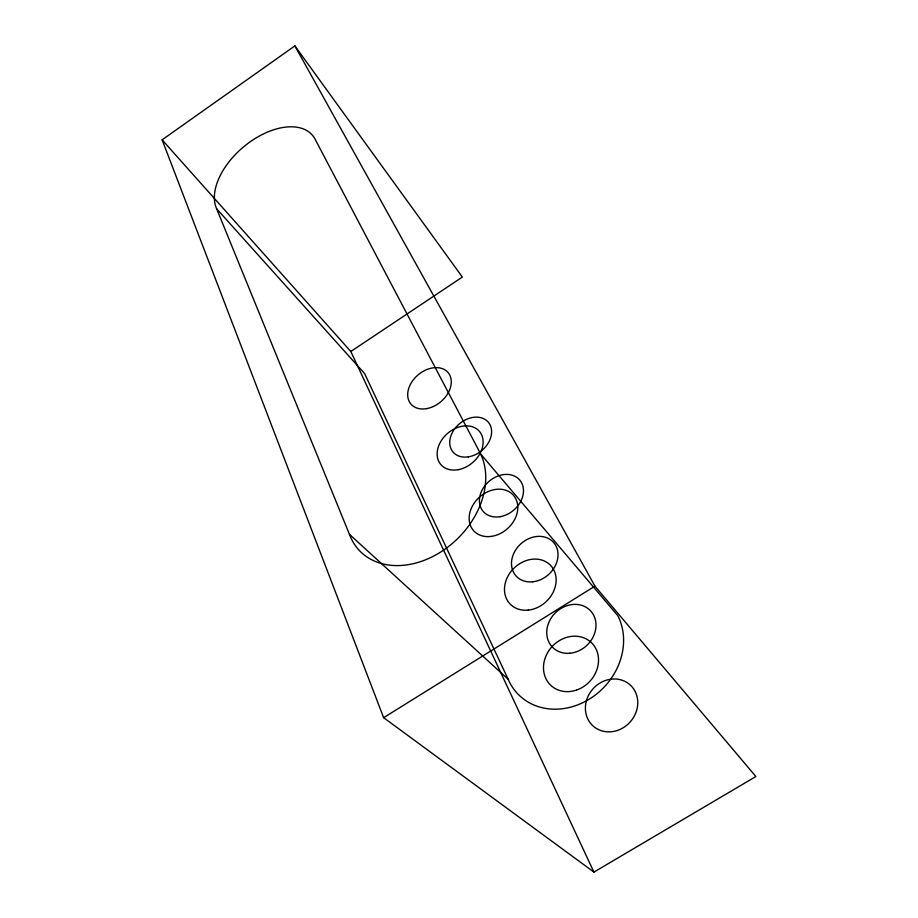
<?xml version="1.0" encoding="UTF-8"?>
<svg xmlns="http://www.w3.org/2000/svg" width="918" height="918" viewBox="0 0 918 918"><rect width="100%" height="100%" fill="white"/><g stroke="black" fill="none" stroke-linecap="round" stroke-linejoin="round"><path stroke-width="1.38" d="M593.923 872.1L383.632 717.681L162.119 139.834L294.885 45.9L462.351 277.064L350.825 351.491L593.923 872.1L755.881 776.525L594.956 586.154L294.885 45.9M383.632 717.681L594.956 586.154M349.448 534.333L508.182 679.297A64.18 55.436 -45.8 0 0 587.704 700.09A64.18 55.436 -45.8 0 0 617.814 615.714L480.699 454.054L314.667 138.388A60.714 35.699 -40.2 0 0 249.489 142.29A60.714 35.699 -40.2 0 0 216.637 208.753L349.448 534.333A78.351 59.349 -44.2 0 0 439.55 552.739A78.351 59.349 -44.2 0 0 480.699 454.054M216.637 208.753L364.63 373.626L508.182 679.297M162.119 139.834L350.825 351.491M617.183 730.521A27.666 24.901 -47.8 0 0 630.93 685.643A27.666 24.901 -47.8 0 0 586.625 700.067A27.666 24.901 -47.8 0 0 617.183 730.521M569.791 653.26A26.347 22.663 -43.9 0 0 593.453 614.83A26.347 22.663 -43.9 0 0 550.869 618.48A26.347 22.663 -43.9 0 0 569.791 653.26M532.876 581.783A25.165 20.689 -41.9 0 0 555.78 545.59A25.165 20.689 -41.9 0 0 515.606 550.031A25.165 20.689 -41.9 0 0 532.876 581.783M500.241 516.662A24.098 18.968 -40.8 0 0 521.103 481.916A24.098 18.968 -40.8 0 0 482.971 488.525A24.098 18.968 -40.8 0 0 500.241 516.662M426.686 408.625A24.361 17.603 -40.2 0 0 449.613 374.819A24.361 17.603 -40.2 0 0 412.171 381.44A24.361 17.603 -40.2 0 0 426.686 408.625M468.364 456.854A23.111 17.442 -40.1 0 0 489.856 424.449A23.111 17.442 -40.1 0 0 453.802 430.083A23.111 17.442 -40.1 0 0 468.364 456.854M458.472 469.637A25.452 19.232 -40.9 0 0 480.825 433.307A25.452 19.232 -40.9 0 0 441.099 440.973A25.452 19.232 -40.9 0 0 458.472 469.637M491.084 536.422A26.645 21.08 -41.9 0 0 515.629 498.44A26.645 21.08 -41.9 0 0 473.699 503.867A26.645 21.08 -41.9 0 0 491.084 536.422M528.229 610.114A27.976 23.214 -43.5 0 0 553.657 569.642A27.976 23.214 -43.5 0 0 509.065 574.243A27.976 23.214 -43.5 0 0 528.229 610.114M576.458 690.095A29.468 25.681 -46.6 0 0 591.651 642.887A29.468 25.681 -46.6 0 0 544.913 658.745A29.468 25.681 -46.6 0 0 576.458 690.095"/></g></svg>
